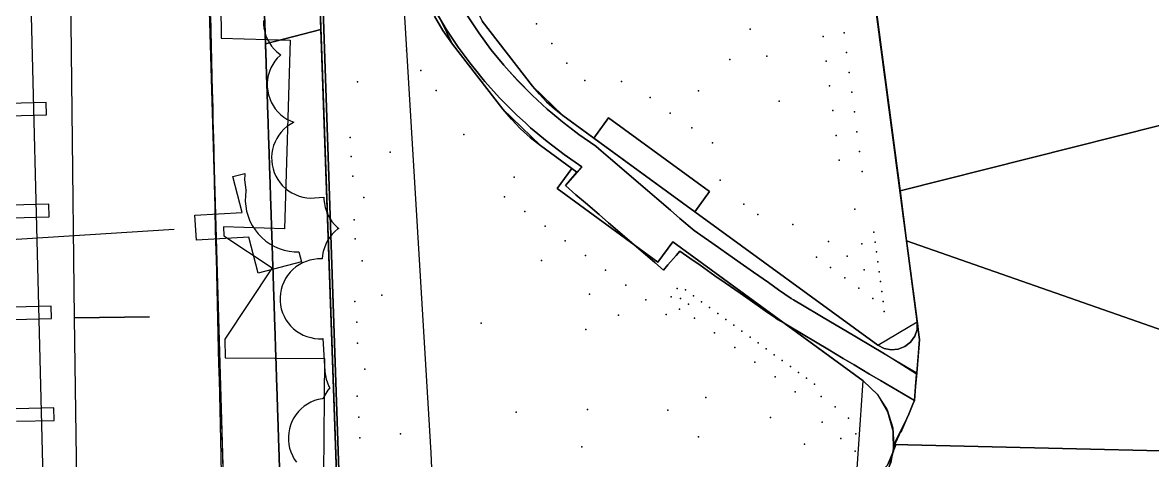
# Model space of a CAD drawing. Header units: metres. Extents: x 17314 to 17509, y 13897 to 14299.
# Drawn here: x 17387.9 to 17433.1, y 13951.22 to 13968.76 of the extents above; entities that cross this region are included whole.
import ezdxf

# ---------------------------------------------------------------- set-up
doc = ezdxf.new("R2010")
doc.units = ezdxf.units.M
for name, color, linetype in [('BUSH', 7, 'Continuous'), ('CURB', 7, 'Continuous'), ('ELECTR_CABLE', 7, 'Continuous'), ('GAS', 7, 'Continuous'), ('GRASS', 7, 'Continuous'), ('GROUND', 7, 'Continuous'), ('HEAT', 7, 'Continuous'), ('ROAD', 7, 'Continuous'), ('SEWER', 7, 'Continuous'), ('SIDEWALK_PATH', 7, 'Continuous'), ('TREE', 7, 'Continuous'), ('WATER_PIPELINE', 7, 'Continuous')]:
    doc.layers.add(name, color=color, linetype=linetype)

msp = doc.modelspace()

# ---------------------------------------------------------------- linework, layer by layer
at = {"layer": 'BUSH'}
for p in [(17408.455, 13968.716), (17417.009, 13968.499), (17420.762, 13968.356), (17409.067, 13967.925), (17419.924, 13968.211), (17403.26, 13967.663), (17417.671, 13967.424), (17420.866, 13967.563), (17409.676, 13967.133), (17420.054, 13967.219), (17403.832, 13966.845), (17420.97, 13966.77), (17404.449, 13966.048), (17410.397, 13966.441), (17420.184, 13966.228), (17413.01, 13965.769), (17421.074, 13965.977), (17413.81, 13965.135), (17420.313, 13965.236), (17421.178, 13965.183), (17414.676, 13964.552), (17420.443, 13964.245), (17421.281, 13964.39), (17401.011, 13964.162), (17415.506, 13963.94), (17401.051, 13963.401), (17421.385, 13963.597), (17420.573, 13963.253), (17401.117, 13962.607), (17407.563, 13962.566), (17421.489, 13962.804), (17407.185, 13961.789), (17416.749, 13961.49), (17407.992, 13961.199), (17417.314, 13961.077), (17401.167, 13960.858), (17408.8, 13960.61), (17421.958, 13960.368), (17401.203, 13960.097), (17409.607, 13960.02), (17420.147, 13959.994), (17421.469, 13959.9), (17422.01, 13959.971), (17410.415, 13959.43), (17419.658, 13959.364), (17420.888, 13959.403), (17422.063, 13959.575), (17411.222, 13958.84), (17420.224, 13958.952), (17421.572, 13958.86), (17422.115, 13959.178), (17422.167, 13958.782), (17420.789, 13958.539), (17422.219, 13958.385), (17410.583, 13957.883), (17412.03, 13958.25), (17414.091, 13958.106), (17414.418, 13958.054), (17421.354, 13958.126), (17422.271, 13957.988), (17401.186, 13957.584), (17412.837, 13957.661), (17413.85, 13957.775), (17414.226, 13957.705), (17414.545, 13957.478), (17414.741, 13957.818), (17415.064, 13957.582), (17421.92, 13957.713), (17422.323, 13957.592), (17411.735, 13957.042), (17413.645, 13957.071), (17414.175, 13957.287), (17415.387, 13957.346), (17415.71, 13957.11), (17422.375, 13957.195), (17401.278, 13956.761), (17414.777, 13956.925), (17416.033, 13956.874), (17416.356, 13956.638), (17415.584, 13956.335), (17416.679, 13956.402), (17417.002, 13956.167), (17401.304, 13955.919), (17416.392, 13955.745), (17417.325, 13955.931), (17417.648, 13955.695), (17417.199, 13955.156), (17417.971, 13955.459), (17418.294, 13955.223), (17418.617, 13954.987), (17418.94, 13954.751), (17418.007, 13954.566), (17419.263, 13954.515), (17419.586, 13954.279), (17401.291, 13953.801), (17418.814, 13953.976), (17419.843, 13953.781), (17420.408, 13953.368), (17401.35, 13952.961), (17420.937, 13952.915), (17419.886, 13952.751), (17401.389, 13952.134), (17420.635, 13952.104), (17421.231, 13952.286), (17421.21, 13951.593)]:
    msp.add_point(p, dxfattribs=at)
at = {"layer": 'CURB'}
for points in [[(17468.708, 13964.699), (17413.628, 14177.812), (17409.56, 14179.827), (17391.346, 14172.16), (17389.512, 14169.307), (17396.492, 13931.016)], [(17405.878, 13941.358), (17406.839, 13941.677), (17421.176, 13949.337), (17421.532, 13954.406), (17413.908, 13959.974), (17413.318, 13959.167), (17409.281, 13962.116), (17409.87, 13962.923), (17408.624, 13963.834), (17407.119, 13965.297), (17405.103, 13967.899), (17403.753, 13970.685), (17402.616, 13975.26), (17402.409, 13976.406), (17403.075, 13981.082), (17403.588, 13982.114), (17403.571, 13984.82), (17403.372, 13985.208), (17402.611, 13987.473), (17401.959, 13991.17), (17402.023, 13992.491), (17402.512, 13994.257), (17401.418, 13995.515)], [(17421.72, 13971.82), (17419.987, 13974.162), (17417.157, 13975.448), (17416.743, 13974.538), (17412.191, 13976.607), (17412.605, 13977.517), (17410.308, 13978.561), (17408.439, 13979.747), (17406.353, 13981.52), (17404.81, 13981.203), (17404.418, 13980.414), (17403.885, 13976.673), (17404.084, 13975.574), (17405.208, 13971.046), (17406.288, 13968.818), (17408.304, 13966.216), (17409.508, 13965.045), (17410.755, 13964.135), (17411.345, 13964.942), (17415.383, 13961.993), (17414.793, 13961.186), (17422.109, 13955.842), (17423.69, 13956.779), (17421.72, 13971.82)], [(17395.488, 13966.068), (17395.505, 13965.352)], [(17422.529, 13965.565), (17422.435, 13966.278)], [(17423.488, 13958.312), (17423.393, 13959.025)], [(17423.769, 13955.893), (17423.784, 13956.069)], [(17423.668, 13954.678), (17423.672, 13954.725)], [(17423.52, 13953.474), (17423.579, 13953.617)], [(17423.052, 13952.348), (17423.328, 13953.013)], [(17422.585, 13951.222), (17422.86, 13951.887)]]:
    msp.add_lwpolyline(points, dxfattribs=at)
at = {"layer": 'ELECTR_CABLE'}
msp.add_lwpolyline([(17396.691, 13961.155), (17396.311, 13962.595), (17396.791, 13962.722), (17396.785, 13962.675), (17396.782, 13962.469), (17396.798, 13962.264), (17396.835, 13962.061), (17396.84, 13962.042), (17396.836, 13962.022), (17396.812, 13961.817), (17396.809, 13961.611), (17396.825, 13961.406), (17396.862, 13961.203), (17396.918, 13961.005), (17396.994, 13960.813), (17397.088, 13960.63), (17397.199, 13960.456), (17397.327, 13960.295), (17397.471, 13960.147), (17397.628, 13960.013), (17397.797, 13959.896), (17397.977, 13959.795), (17398.166, 13959.713), (17398.362, 13959.65), (17398.563, 13959.606), (17398.768, 13959.582), (17398.953, 13959.579), (17399.058, 13959.183), (17397.331, 13958.728), (17396.951, 13960.168), (17394.854, 13960.043), (17394.795, 13961.042)], close=True, dxfattribs=at)
msp.add_lwpolyline([(17380.079, 13959.606), (17393.962, 13960.491)], dxfattribs=at)
at = {"layer": 'GAS'}
for points in [[(17397.537, 13968.853), (17397.539, 13968.696), (17397.556, 13968.54), (17397.588, 13968.386), (17397.635, 13968.236), (17397.697, 13968.092), (17397.772, 13967.954), (17397.861, 13967.824), (17397.962, 13967.704), (17398.074, 13967.594), (17398.196, 13967.496), (17398.228, 13967.475), (17398.199, 13967.45), (17398.089, 13967.338), (17397.991, 13967.216), (17397.905, 13967.084), (17397.833, 13966.945), (17397.774, 13966.799), (17397.73, 13966.648), (17397.701, 13966.494), (17397.687, 13966.338), (17397.689, 13966.181), (17397.706, 13966.025), (17397.738, 13965.871), (17397.785, 13965.721), (17397.847, 13965.577), (17397.923, 13965.439), (17398.011, 13965.309), (17398.112, 13965.189), (17398.224, 13965.079), (17398.347, 13964.981), (17398.478, 13964.895), (17398.617, 13964.823), (17398.754, 13964.768), (17398.742, 13964.763), (17398.605, 13964.685), (17398.477, 13964.595), (17398.358, 13964.492), (17398.25, 13964.378), (17398.154, 13964.254), (17398.07, 13964.122), (17397.999, 13963.981), (17397.943, 13963.835), (17397.901, 13963.683), (17397.874, 13963.529), (17397.863, 13963.372), (17397.867, 13963.215), (17397.886, 13963.059), (17397.921, 13962.906), (17397.97, 13962.757), (17398.034, 13962.614), (17398.111, 13962.477), (17398.202, 13962.349), (17398.304, 13962.23), (17398.418, 13962.122), (17398.542, 13962.025), (17398.675, 13961.941), (17398.815, 13961.871), (17398.962, 13961.814), (17399.113, 13961.773), (17399.268, 13961.746), (17399.424, 13961.734), (17399.581, 13961.738), (17399.955, 13961.766), (17399.956, 13961.666), (17399.973, 13961.51), (17400.005, 13961.356), (17400.052, 13961.207), (17400.114, 13961.062), (17400.189, 13960.924), (17400.278, 13960.795), (17400.379, 13960.675), (17400.491, 13960.565), (17400.549, 13960.518), (17400.518, 13960.497), (17400.397, 13960.396), (17400.287, 13960.284), (17400.189, 13960.161), (17400.103, 13960.03), (17400.031, 13959.891), (17399.972, 13959.745), (17399.928, 13959.594), (17399.899, 13959.44), (17399.887, 13959.305), (17399.703, 13959.294), (17399.547, 13959.277), (17399.393, 13959.244), (17399.243, 13959.197), (17399.099, 13959.136), (17398.961, 13959.06), (17398.832, 13958.972), (17398.711, 13958.871), (17398.601, 13958.758), (17398.503, 13958.636), (17398.417, 13958.505), (17398.345, 13958.365), (17398.286, 13958.22), (17398.242, 13958.069), (17398.213, 13957.915), (17398.199, 13957.758), (17398.201, 13957.601), (17398.218, 13957.445), (17398.25, 13957.291), (17398.298, 13957.142), (17398.359, 13956.997), (17398.435, 13956.86), (17398.523, 13956.73), (17398.624, 13956.61), (17398.736, 13956.5), (17398.859, 13956.401), (17398.99, 13956.316), (17399.13, 13956.243), (17399.275, 13956.184), (17399.426, 13956.141), (17399.58, 13956.112), (17399.737, 13956.098), (17399.894, 13956.099), (17399.917, 13956.101), (17399.996, 13954.787), (17400.013, 13954.631), (17400.045, 13954.478), (17400.092, 13954.328), (17400.154, 13954.184), (17400.186, 13954.126), (17400.113, 13954.035), (17400.027, 13953.903), (17399.955, 13953.764), (17399.93, 13953.701), (17399.88, 13953.696), (17399.727, 13953.664), (17399.577, 13953.617), (17399.433, 13953.555), (17399.295, 13953.48), (17399.165, 13953.391), (17399.045, 13953.29), (17398.935, 13953.178), (17398.837, 13953.055), (17398.751, 13952.924), (17398.678, 13952.785), (17398.62, 13952.639), (17398.576, 13952.488), (17398.547, 13952.334), (17398.533, 13952.178), (17398.535, 13952.021), (17398.552, 13951.864), (17398.584, 13951.711), (17398.631, 13951.561), (17398.693, 13951.417), (17398.768, 13951.279), (17398.857, 13951.149)], [(17387.356, 13965.027), (17388.856, 13965.064), (17388.843, 13965.564), (17387.344, 13965.526)], [(17387.458, 13960.947), (17388.957, 13960.985), (17388.945, 13961.484), (17387.445, 13961.447)], [(17387.559, 13956.868), (17389.059, 13956.905), (17389.046, 13957.405), (17387.547, 13957.368)], [(17387.661, 13952.789), (17389.16, 13952.826), (17389.148, 13953.326), (17387.648, 13953.288)]]:
    msp.add_lwpolyline(points, dxfattribs=at)
at = {"layer": 'GRASS'}
for points in [[(17399.05, 13995.213), (17400.761, 13944.541)], [(17406.288, 13968.818), (17408.304, 13966.216), (17408.574, 13965.892), (17408.865, 13965.588), (17409.177, 13965.306), (17409.508, 13965.045), (17410.755, 13964.135), (17411.345, 13964.942), (17415.383, 13961.993), (17414.793, 13961.186), (17422.109, 13955.842), (17422.366, 13955.706), (17422.646, 13955.651), (17422.93, 13955.676), (17423.201, 13955.784), (17423.429, 13955.965), (17423.592, 13956.199), (17423.683, 13956.47), (17423.693, 13956.761), (17423.647, 13957.103), (17423.553, 13957.816), (17423.488, 13958.312), (17423.393, 13959.025), (17423.328, 13959.521), (17423.234, 13960.234), (17423.168, 13960.729), (17423.074, 13961.442), (17423.009, 13961.938), (17422.914, 13962.651), (17422.849, 13963.147), (17422.755, 13963.86), (17422.689, 13964.356), (17422.595, 13965.069), (17422.529, 13965.565), (17422.435, 13966.278), (17422.37, 13966.773), (17422.275, 13967.487), (17422.21, 13967.982), (17422.116, 13968.695), (17422.05, 13969.191)], [(17422.504, 13951.028), (17422.736, 13951.587), (17422.734, 13952.396), (17422.521, 13953.162), (17422.115, 13953.845), (17421.532, 13954.406), (17418.37, 13956.715), (17418.103, 13956.874), (17418.015, 13956.936), (17417.605, 13957.222), (17417.012, 13957.637), (17416.602, 13957.923), (17416.01, 13958.338), (17415.6, 13958.624), (17415.007, 13959.039), (17414.597, 13959.326), (17414.192, 13959.609), (17414.043, 13959.436), (17413.716, 13959.057), (17413.539, 13958.851), (17413.197, 13959.147), (17412.365, 13959.863), (17409.281, 13962.116), (17409.87, 13962.923), (17408.624, 13963.834), (17408.209, 13964.159), (17407.82, 13964.513), (17407.456, 13964.892), (17407.119, 13965.297), (17405.103, 13967.899), (17404.717, 13968.445), (17404.382, 13969.023)]]:
    msp.add_lwpolyline(points, dxfattribs=at)
for points in [[(17414.192, 13959.609), (17414.597, 13959.326), (17415.007, 13959.039), (17415.6, 13958.624), (17416.01, 13958.338), (17416.602, 13957.923), (17417.012, 13957.637), (17417.605, 13957.222), (17418.015, 13956.936), (17418.103, 13956.874), (17418.37, 13956.715), (17413.908, 13959.974), (17413.318, 13959.167), (17412.365, 13959.863), (17412.818, 13959.473), (17413.197, 13959.147), (17413.539, 13958.851), (17413.716, 13959.057), (17414.043, 13959.436)], [(17421.176, 13949.337), (17421.761, 13949.746), (17422.228, 13950.274), (17422.558, 13950.896), (17422.736, 13951.587), (17422.504, 13951.028), (17421.908, 13950.432), (17421.788, 13950.317), (17421.429, 13949.969), (17420.977, 13949.533), (17420.9, 13949.485), (17420.474, 13949.223), (17420.069, 13948.973), (17420.157, 13948.793)]]:
    msp.add_lwpolyline(points, close=True, dxfattribs=at)
at = {"layer": 'GROUND'}
for points in [[(17400.761, 13944.541), (17399.05, 13995.215)], [(17421.72, 13971.82), (17423.004, 13962.022), (17423.266, 13960.022), (17423.262, 13960.023), (17423.328, 13959.521), (17423.393, 13959.025), (17423.488, 13958.312), (17423.553, 13957.816), (17423.647, 13957.103), (17423.693, 13956.761), (17423.683, 13956.47), (17423.592, 13956.199), (17423.429, 13955.965), (17423.201, 13955.784), (17422.93, 13955.676), (17422.646, 13955.651), (17422.366, 13955.706), (17422.109, 13955.842), (17414.793, 13961.186), (17415.383, 13961.993), (17411.345, 13964.942), (17410.755, 13964.135), (17409.508, 13965.045), (17409.177, 13965.306), (17408.865, 13965.588), (17408.574, 13965.892), (17408.304, 13966.216), (17406.288, 13968.818)], [(17404.382, 13969.023), (17404.717, 13968.445), (17405.103, 13967.899), (17407.119, 13965.297), (17407.456, 13964.892), (17407.82, 13964.513), (17408.209, 13964.159), (17408.624, 13963.834), (17409.87, 13962.923), (17409.281, 13962.116), (17412.365, 13959.863), (17413.318, 13959.167), (17413.908, 13959.974), (17418.37, 13956.715), (17421.532, 13954.406), (17422.085, 13953.882), (17422.483, 13953.247), (17422.712, 13952.533), (17422.753, 13951.814), (17422.642, 13951.143)]]:
    msp.add_lwpolyline(points, dxfattribs=at)
at = {"layer": 'HEAT'}
msp.add_lwpolyline([(17387.725, 13989.665), (17389.043, 13937.309)], dxfattribs=at)
at = {"layer": 'ROAD'}
for points in [[(17389.652, 14164.512), (17395.598, 13961.533), (17395.594, 13961.704), (17395.577, 13962.42), (17395.565, 13962.92), (17395.552, 13963.413), (17395.547, 13963.636), (17395.535, 13964.136), (17395.517, 13964.852), (17395.505, 13965.352), (17395.488, 13966.068), (17395.475, 13966.568), (17395.458, 13967.285), (17395.446, 13967.785), (17395.428, 13968.501), (17395.416, 13969.001)], [(17395.862, 13950.758), (17395.849, 13951.299), (17395.847, 13951.367), (17395.844, 13951.474), (17395.832, 13951.974), (17395.815, 13952.69), (17395.802, 13953.19), (17395.785, 13953.907), (17395.773, 13954.407), (17395.755, 13955.123), (17395.743, 13955.623), (17395.725, 13956.339), (17395.713, 13956.839), (17395.696, 13957.555), (17395.683, 13958.055), (17395.666, 13958.771), (17395.654, 13959.271), (17395.636, 13959.988), (17395.624, 13960.487), (17395.606, 13961.204), (17395.598, 13961.533), (17394.337, 14004.583), (17380.374, 14001.563)]]:
    msp.add_lwpolyline(points, dxfattribs=at)
at = {"layer": 'SEWER'}
for points in [[(17390.081, 13949.437), (17389.983, 13956.934), (17392.983, 13956.973), (17389.983, 13956.938), (17389.786, 13973.511)], [(17395.785, 13973.583), (17395.85, 13968.137), (17398.605, 13968.055), (17398.381, 13960.504), (17395.94, 13960.576), (17395.945, 13960.22), (17397.883, 13958.935), (17395.995, 13956.087), (17396.005, 13955.339), (17399.983, 13955.306), (17399.944, 13950.665)]]:
    msp.add_lwpolyline(points, dxfattribs=at)
at = {"layer": 'SIDEWALK_PATH'}
for points in [[(17397.582, 13969.08), (17397.606, 13968.367), (17397.621, 13967.916), (17399.838, 13968.488), (17398.9, 13995.21)], [(17404.382, 13969.023), (17404.717, 13968.445), (17405.103, 13967.899), (17407.119, 13965.297), (17407.456, 13964.892), (17407.82, 13964.513), (17408.209, 13964.159), (17408.624, 13963.834), (17410.079, 13962.771), (17410.267, 13962.99), (17409.567, 13963.474), (17408.885, 13963.994), (17408.225, 13964.549), (17408.03, 13964.729), (17407.663, 13965.068), (17407.589, 13965.136), (17406.98, 13965.755), (17406.399, 13966.403), (17406.331, 13966.487), (17406.015, 13966.874), (17405.848, 13967.079), (17405.331, 13967.78), (17404.848, 13968.505), (17404.4, 13969.249)], [(17404.4, 13969.249), (17404.848, 13968.505), (17405.331, 13967.78), (17405.848, 13967.079), (17406.015, 13966.874), (17406.331, 13966.487), (17406.399, 13966.403), (17406.98, 13965.755), (17407.589, 13965.136), (17407.663, 13965.068), (17408.03, 13964.729), (17408.225, 13964.549), (17408.885, 13963.994), (17409.567, 13963.474), (17410.267, 13962.99), (17409.614, 13962.232), (17410.037, 13961.868), (17410.416, 13961.542), (17410.964, 13961.07), (17411.343, 13960.744), (17411.891, 13960.271), (17412.27, 13959.945), (17412.365, 13959.863), (17413.318, 13959.167), (17413.908, 13959.974), (17418.37, 13956.715), (17418.632, 13956.559), (17419.062, 13956.304), (17419.684, 13955.934), (17420.114, 13955.678), (17420.735, 13955.308), (17421.165, 13955.053), (17421.787, 13954.683), (17422.217, 13954.427), (17423.579, 13953.617), (17423.626, 13954.18), (17423.668, 13954.678), (17422.315, 13955.533), (17421.885, 13955.788), (17421.267, 13956.156), (17420.837, 13956.411), (17420.219, 13956.779), (17419.789, 13957.035), (17419.171, 13957.402), (17418.741, 13957.658), (17418.646, 13957.715), (17418.147, 13958.063), (17417.738, 13958.35), (17417.148, 13958.762), (17416.738, 13959.049), (17416.149, 13959.461), (17415.739, 13959.747), (17414.765, 13960.428), (17414.197, 13960.918), (17413.818, 13961.244), (17413.273, 13961.713), (17412.894, 13962.04), (17412.349, 13962.509), (17411.97, 13962.835), (17411.425, 13963.305), (17411.046, 13963.631), (17410.836, 13963.812), (17410.155, 13964.284), (17409.511, 13964.775), (17409.111, 13965.111), (17408.886, 13965.299), (17408.285, 13965.855), (17407.709, 13966.44), (17407.371, 13966.816), (17407.159, 13967.053), (17406.639, 13967.692), (17406.149, 13968.355), (17405.693, 13969.04)], [(17395.416, 13969.001), (17395.428, 13968.501), (17395.446, 13967.785), (17395.458, 13967.285), (17395.475, 13966.568), (17395.488, 13966.068), (17395.505, 13965.352), (17395.517, 13964.852), (17395.535, 13964.136), (17395.547, 13963.636), (17395.552, 13963.413), (17395.565, 13962.92), (17395.577, 13962.42), (17395.594, 13961.704), (17395.598, 13961.533), (17396.156, 13942.516)], [(17398.184, 13950.884), (17398.167, 13951.383), (17398.144, 13952.097), (17398.127, 13952.596), (17398.104, 13953.31), (17398.087, 13953.81), (17398.063, 13954.523), (17398.047, 13955.023), (17398.023, 13955.736), (17398.007, 13956.236), (17397.983, 13956.949), (17397.967, 13957.449), (17397.943, 13958.162), (17397.927, 13958.662), (17397.903, 13959.375), (17397.887, 13959.875), (17397.863, 13960.589), (17397.847, 13961.088), (17397.823, 13961.802), (17397.806, 13962.301), (17397.783, 13963.015), (17397.766, 13963.514), (17397.743, 13964.228), (17397.726, 13964.728), (17397.703, 13965.441), (17397.686, 13965.941), (17397.663, 13966.654), (17397.646, 13967.154), (17397.623, 13967.867), (17397.606, 13968.367), (17397.582, 13969.08)], [(17405.693, 13969.04), (17406.149, 13968.355), (17406.639, 13967.692), (17407.159, 13967.053), (17407.371, 13966.816), (17407.705, 13966.444), (17408.285, 13965.855), (17408.886, 13965.299), (17409.111, 13965.111), (17409.494, 13964.789), (17410.155, 13964.284), (17410.836, 13963.812), (17411.046, 13963.631), (17411.425, 13963.305), (17411.97, 13962.835), (17412.349, 13962.509), (17412.894, 13962.04), (17413.273, 13961.713), (17413.818, 13961.244), (17414.197, 13960.918), (17414.765, 13960.428), (17415.739, 13959.747), (17416.149, 13959.461), (17416.738, 13959.049), (17417.148, 13958.762), (17417.738, 13958.35), (17418.147, 13958.063), (17418.646, 13957.715), (17418.741, 13957.658), (17419.171, 13957.402), (17419.789, 13957.035), (17420.219, 13956.779), (17420.837, 13956.411), (17421.267, 13956.156), (17421.885, 13955.788), (17422.315, 13955.533), (17423.672, 13954.725), (17423.724, 13955.356), (17423.769, 13955.893), (17423.784, 13956.069), (17423.733, 13956.456), (17423.713, 13956.607), (17423.693, 13956.761), (17423.683, 13956.47), (17423.592, 13956.199), (17423.429, 13955.965), (17423.201, 13955.784), (17422.93, 13955.676), (17422.646, 13955.651), (17422.366, 13955.706), (17422.109, 13955.842), (17414.793, 13961.186), (17409.508, 13965.045), (17409.177, 13965.306), (17408.865, 13965.588), (17408.574, 13965.892), (17408.304, 13966.216), (17406.288, 13968.818)], [(17400.688, 13944.251), (17399.838, 13968.488), (17397.621, 13967.916), (17397.646, 13967.154), (17397.663, 13966.654), (17397.686, 13965.941), (17397.703, 13965.441), (17397.726, 13964.728), (17397.743, 13964.228), (17397.766, 13963.514), (17397.783, 13963.015), (17397.806, 13962.301), (17397.823, 13961.802), (17397.847, 13961.088), (17397.863, 13960.589), (17397.887, 13959.875), (17397.903, 13959.375), (17397.927, 13958.662), (17397.943, 13958.162), (17397.967, 13957.449), (17397.983, 13956.949), (17398.007, 13956.236), (17398.023, 13955.736), (17398.047, 13955.023), (17398.063, 13954.523), (17398.087, 13953.81), (17398.104, 13953.31), (17398.127, 13952.596), (17398.144, 13952.097), (17398.167, 13951.383), (17398.184, 13950.884)]]:
    msp.add_lwpolyline(points, dxfattribs=at)
for points in [[(17400.761, 13944.541), (17399.05, 13995.215), (17398.9, 13995.21), (17400.688, 13944.251), (17400.768, 13943.469), (17400.988, 13942.539), (17401.134, 13942.574)], [(17437.632, 13973.893), (17437.564, 13974.469), (17437.506, 13974.966), (17437.423, 13975.67), (17437.143, 13978.11), (17421.353, 13974.037), (17421.524, 13973.174), (17421.637, 13972.322), (17421.661, 13972.14), (17421.679, 13972.061), (17421.695, 13971.981), (17421.709, 13971.901), (17421.72, 13971.82), (17423.004, 13962.022), (17438.567, 13965.944), (17438.536, 13966.188), (17438.481, 13966.652), (17438.421, 13966.89), (17438.371, 13967.129), (17438.33, 13967.371), (17438.299, 13967.614)], [(17441.991, 13953.457), (17442.314, 13953.627), (17442.387, 13953.67), (17442.462, 13953.711), (17444.761, 13954.929), (17442.444, 13961.655), (17441.975, 13961.766), (17441.468, 13961.948), (17440.977, 13962.19), (17440.511, 13962.49), (17440.083, 13962.843), (17439.721, 13963.22), (17439.368, 13963.678), (17439.093, 13964.141), (17438.985, 13964.437), (17438.916, 13964.651), (17438.843, 13964.837), (17438.744, 13965.12), (17438.667, 13965.409), (17438.623, 13965.603), (17438.586, 13965.798), (17438.567, 13965.944), (17423.004, 13962.022), (17423.266, 13960.022)], [(17415.383, 13961.993), (17411.345, 13964.942), (17410.755, 13964.135), (17414.793, 13961.186)], [(17410.079, 13962.771), (17409.87, 13962.923), (17409.281, 13962.116), (17412.365, 13959.863), (17412.27, 13959.945), (17411.891, 13960.271), (17411.343, 13960.744), (17410.964, 13961.07), (17410.416, 13961.542), (17410.037, 13961.868), (17409.614, 13962.232)], [(17423.262, 13960.023), (17423.328, 13959.521), (17423.393, 13959.025), (17423.488, 13958.312), (17423.553, 13957.816), (17423.647, 13957.103), (17423.713, 13956.607), (17423.733, 13956.456), (17423.784, 13956.069), (17423.769, 13955.893), (17423.728, 13955.395), (17423.672, 13954.725), (17423.626, 13954.18), (17423.579, 13953.617), (17423.52, 13953.474), (17423.354, 13953.075), (17422.76, 13951.857), (17440.739, 13951.43), (17440.688, 13951.69), (17440.498, 13952.67), (17441.298, 13953.092), (17441.74, 13953.325), (17441.991, 13953.457)], [(17423.579, 13953.617), (17422.217, 13954.427), (17421.787, 13954.683), (17421.165, 13955.053), (17420.735, 13955.308), (17420.114, 13955.678), (17419.684, 13955.934), (17419.062, 13956.304), (17418.632, 13956.559), (17418.37, 13956.715), (17421.532, 13954.406), (17422.085, 13953.882), (17422.483, 13953.247), (17422.712, 13952.533), (17422.755, 13951.773), (17423.354, 13953.075), (17423.52, 13953.474)], [(17440.921, 13950.488), (17440.783, 13951.199), (17440.739, 13951.43), (17422.76, 13951.857), (17422.642, 13951.143), (17422.362, 13950.487), (17421.935, 13949.915), (17421.377, 13949.455), (17420.157, 13948.793), (17422.792, 13943.422), (17422.931, 13943.495), (17423.561, 13943.824), (17424.004, 13944.055), (17424.864, 13944.505), (17425.023, 13943.568), (17425.106, 13943.075), (17425.39, 13941.407), (17441.256, 13948.765)]]:
    msp.add_lwpolyline(points, close=True, dxfattribs=at)
at = {"layer": 'TREE'}
for p in [(17416.199, 13967.281), (17401.302, 13966.396), (17411.854, 13966.406), (17414.947, 13966.027), (17418.165, 13965.61), (17405.559, 13964.278), (17402.612, 13963.568), (17415.813, 13962.446), (17401.552, 13961.761), (17421.19, 13961.282), (17418.717, 13960.671), (17401.484, 13959.222), (17408.658, 13959.234), (17402.273, 13957.845), (17406.248, 13956.728), (17410.433, 13956.463), (17401.592, 13954.883), (17415.239, 13953.744), (17407.65, 13953.156), (17410.498, 13953.26), (17413.715, 13953.232), (17417.827, 13952.938), (17403.02, 13952.289), (17414.941, 13952.174), (17410.272, 13951.766), (17419.178, 13951.874)]:
    msp.add_point(p, dxfattribs=at)
at = {"layer": 'WATER_PIPELINE'}
for points in [[(17402.911, 13973.433), (17404.234, 13951.527)], [(17404.234, 13951.527), (17404.312, 13949.697)]]:
    msp.add_lwpolyline(points, dxfattribs=at)

doc.saveas('drawing.dxf')
